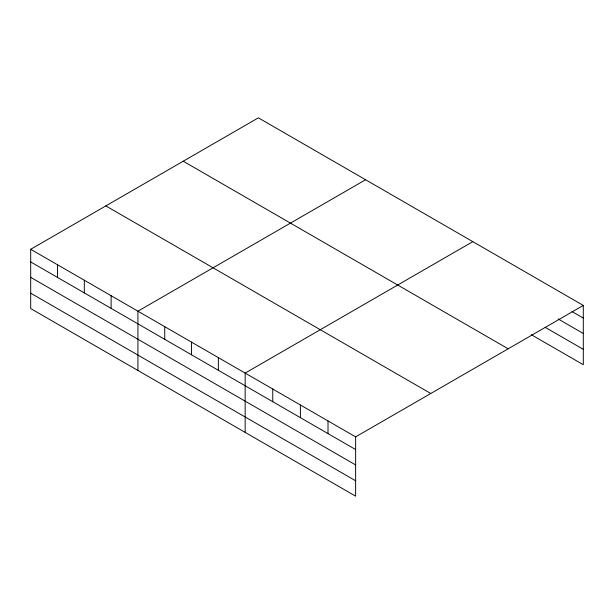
<?xml version="1.0" encoding="UTF-8"?>
<svg xmlns="http://www.w3.org/2000/svg" width="614" height="614" viewBox="0 0 614 614"><rect width="100%" height="100%" fill="white"/><g stroke="black" fill="none" stroke-linecap="round" stroke-linejoin="round"><path stroke-width="0.92" d="M30.7 249.284L355.629 436.876L355.629 496.166L30.7 308.566L30.7 249.284L258.371 117.834L583.3 305.434L583.3 364.716L531.31 334.707M365.599 179.741L137.927 311.191L137.927 370.472M472.826 241.647L245.155 373.097L245.155 432.379M355.629 436.876L583.3 305.434M571.926 311.536L583.3 318.098M558.118 318.942L583.3 333.486M545.125 327.293L583.3 349.335M183.241 161.213L508.169 348.806M105.831 205.905L430.759 393.497M30.7 261.948L355.629 449.548M30.7 277.336L355.629 464.928M30.7 293.185L355.629 480.777M328.006 420.928L328.006 433.599M300.392 404.987L300.392 417.65M272.769 389.038L272.769 401.709M218.346 357.617L218.346 370.288M191.537 342.144L191.537 354.808M164.736 326.663L164.736 339.335M111.119 295.71L111.119 308.382M84.31 280.237L84.31 292.901M57.509 264.757L57.509 277.428"/></g></svg>
